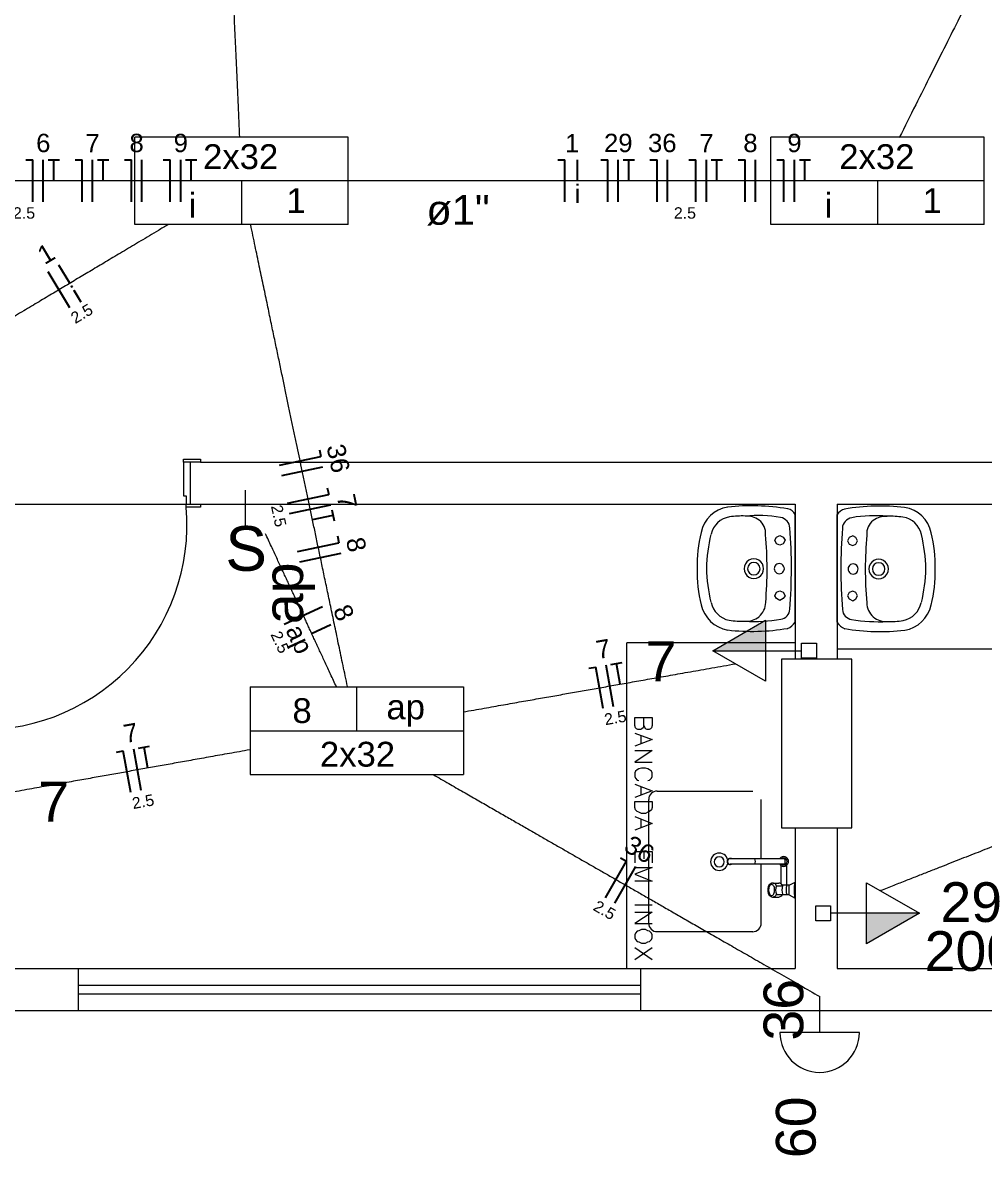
# Model space of a CAD drawing. Header units: millimetres. Extents: x -130 to 1399, y -90 to 1288.
# Drawn here: x 1143.224 to 1146.645, y 1246.756 to 1250.783 of the extents above; entities that cross this region are included whole.
import ezdxf

# ---------------------------------------------------------------- set-up
doc = ezdxf.new("R2010")
doc.units = ezdxf.units.MM
doc.header["$LTSCALE"] = 0.01
for name, color, linetype, lineweight in [('Arquitetura', 134, 'Continuous', 5), ('EL-Condutos', 3, 'Continuous', 13), ('EL-Fios', 9, 'Continuous', 25), ('EL-Textos condutos', 7, 'Continuous', 20), ('EL-Textos fios', 7, 'Continuous', 20), ('EL-Textos pontos', 5, 'Continuous', 20), ('P-SIMBOL', 5, 'Continuous', 5)]:
    doc.layers.add(name, color=color, linetype=linetype, lineweight=lineweight)
doc.styles.add('ARIAL', font='arial.ttf')

msp = doc.modelspace()

# ---------------------------------------------------------------- hatches: boundary and pattern name
at = {"layer": 'P-SIMBOL', "linetype": 'Continuous'}
for points in [[(1145.8669, 1248.5499), (1145.6794, 1248.5499), (1145.8669, 1248.6581)], [(1146.226, 1247.6166), (1146.4135, 1247.6166), (1146.226, 1247.5084)]]:
    msp.add_hatch(color=256, dxfattribs=at).paths.add_polyline_path(points)

# ---------------------------------------------------------------- linework, layer by layer
at = {"layer": 'Arquitetura'}
for p, q in [((1143.8569, 1249.2207), (1148.2619, 1249.2207)), ((1143.0264, 1249.0707), (1143.8064, 1249.0707)), ((1143.8569, 1249.0707), (1145.9714, 1249.0707)), ((1146.1214, 1249.0707), (1148.2619, 1249.0707)), ((1145.9714, 1248.8432), (1145.9714, 1249.0357)), ((1146.1214, 1248.8417), (1146.1214, 1249.0347)), ((1145.8994, 1248.9427), (1145.9059, 1248.9532)), ((1145.9059, 1248.9297), (1145.8994, 1248.9427)), ((1145.9059, 1248.9532), (1145.9169, 1248.9592)), ((1145.9169, 1248.9592), (1145.9294, 1248.9532)), ((1145.9294, 1248.9532), (1145.9359, 1248.9427)), ((1145.9359, 1248.9427), (1145.9294, 1248.9297)), ((1145.9714, 1248.7797), (1145.9714, 1248.9677)), ((1146.1214, 1248.7782), (1146.1214, 1248.9667)), ((1146.1639, 1248.9522), (1146.1579, 1248.9412)), ((1146.1579, 1248.9412), (1146.1639, 1248.9287)), ((1146.1769, 1248.9582), (1146.1639, 1248.9522)), ((1146.1874, 1248.9522), (1146.1769, 1248.9582)), ((1146.1934, 1248.9412), (1146.1874, 1248.9522)), ((1146.1874, 1248.9287), (1146.1934, 1248.9412)), ((1145.9169, 1248.9257), (1145.9059, 1248.9297)), ((1145.9294, 1248.9297), (1145.9169, 1248.9257)), ((1146.1639, 1248.9287), (1146.1769, 1248.9242)), ((1146.1769, 1248.9242), (1146.1874, 1248.9287)), ((1145.9714, 1248.6527), (1145.9714, 1248.8432)), ((1146.1214, 1248.6517), (1146.1214, 1248.8417)), ((1145.8994, 1248.7457), (1145.9059, 1248.7582)), ((1145.9059, 1248.7352), (1145.8994, 1248.7457)), ((1145.9059, 1248.7582), (1145.9169, 1248.7627)), ((1145.9169, 1248.7287), (1145.9059, 1248.7352)), ((1145.9169, 1248.7627), (1145.9294, 1248.7582)), ((1145.9294, 1248.7352), (1145.9169, 1248.7287)), ((1145.9294, 1248.7582), (1145.9359, 1248.7457)), ((1145.9359, 1248.7457), (1145.9294, 1248.7352)), ((1146.1639, 1248.7572), (1146.1579, 1248.7447)), ((1146.1579, 1248.7447), (1146.1639, 1248.7342)), ((1146.1769, 1248.7617), (1146.1639, 1248.7572)), ((1146.1639, 1248.7342), (1146.1769, 1248.7277)), ((1146.1874, 1248.7572), (1146.1769, 1248.7617)), ((1146.1769, 1248.7277), (1146.1874, 1248.7342)), ((1146.1934, 1248.7447), (1146.1874, 1248.7572)), ((1146.1874, 1248.7342), (1146.1934, 1248.7447)), ((1145.3729, 1247.4207), (1145.3729, 1248.5777)), ((1145.9714, 1248.5777), (1145.3729, 1248.5777)), ((1146.1214, 1248.5572), (1146.7214, 1248.5572)), ((1145.9229, 1248.5202), (1145.9229, 1247.9202)), ((1146.1729, 1248.5202), (1145.9229, 1248.5202)), ((1146.1729, 1247.9202), (1146.1729, 1248.5202)), ((1145.4014, 1248.2847), (1145.4014, 1248.3122)), ((1145.4014, 1248.3122), (1145.4629, 1248.3122)), ((1145.4334, 1248.2847), (1145.4334, 1248.3122)), ((1145.4629, 1248.3122), (1145.4629, 1248.2847)), ((1145.4039, 1248.2762), (1145.4014, 1248.2847)), ((1145.4014, 1248.2572), (1145.4629, 1248.2342)), ((1145.4079, 1248.2722), (1145.4039, 1248.2762)), ((1145.4124, 1248.2702), (1145.4079, 1248.2722)), ((1145.4229, 1248.2702), (1145.4124, 1248.2702)), ((1145.4269, 1248.2722), (1145.4229, 1248.2702)), ((1145.4229, 1248.2487), (1145.4229, 1248.2192)), ((1145.4314, 1248.2762), (1145.4269, 1248.2722)), ((1145.4334, 1248.2847), (1145.4314, 1248.2762)), ((1145.4379, 1248.2762), (1145.4334, 1248.2847)), ((1145.4399, 1248.2722), (1145.4379, 1248.2762)), ((1145.4459, 1248.2702), (1145.4399, 1248.2722)), ((1145.4524, 1248.2702), (1145.4459, 1248.2702)), ((1145.4569, 1248.2722), (1145.4524, 1248.2702)), ((1145.4609, 1248.2762), (1145.4569, 1248.2722)), ((1145.4629, 1248.2847), (1145.4609, 1248.2762)), ((1145.4629, 1248.2342), (1145.4014, 1248.2107)), ((1145.4014, 1248.1957), (1145.4629, 1248.1957)), ((1145.4629, 1248.1957), (1145.4014, 1248.1537)), ((1145.4014, 1248.1537), (1145.4629, 1248.1537)), ((1145.4164, 1248.1302), (1145.4099, 1248.1262)), ((1145.4249, 1248.1322), (1145.4164, 1248.1302)), ((1145.4399, 1248.1322), (1145.4249, 1248.1322)), ((1145.4484, 1248.1302), (1145.4399, 1248.1322)), ((1145.4544, 1248.1262), (1145.4484, 1248.1302)), ((1145.4039, 1248.1217), (1145.4014, 1248.1157)), ((1145.4014, 1248.1157), (1145.4014, 1248.1027)), ((1145.4014, 1248.1027), (1145.4039, 1248.0967)), ((1145.4099, 1248.1262), (1145.4039, 1248.1217)), ((1145.4039, 1248.0967), (1145.4099, 1248.0902)), ((1145.4099, 1248.0902), (1145.4164, 1248.0882)), ((1145.4484, 1248.0882), (1145.4544, 1248.0902)), ((1145.4609, 1248.1217), (1145.4544, 1248.1262)), ((1145.4544, 1248.0902), (1145.4609, 1248.0967)), ((1145.4629, 1248.1157), (1145.4609, 1248.1217)), ((1145.4609, 1248.0967), (1145.4629, 1248.1027)), ((1145.4629, 1248.1027), (1145.4629, 1248.1157)), ((1145.4014, 1248.0752), (1145.4629, 1248.0522)), ((1145.4629, 1248.0522), (1145.4014, 1248.0287)), ((1145.4229, 1248.0667), (1145.4229, 1248.0372)), ((1145.4809, 1248.0507), (1145.8214, 1248.0507)), ((1145.4014, 1248.0142), (1145.4629, 1248.0142)), ((1145.4014, 1247.9927), (1145.4014, 1248.0142)), ((1145.4509, 1247.5807), (1145.4509, 1248.0212)), ((1145.4629, 1248.0142), (1145.4629, 1247.9927)), ((1145.8509, 1247.8107), (1145.8509, 1248.0212)), ((1145.4039, 1247.9842), (1145.4014, 1247.9927)), ((1145.4099, 1247.9782), (1145.4039, 1247.9842)), ((1145.4164, 1247.9757), (1145.4099, 1247.9782)), ((1145.4249, 1247.9717), (1145.4164, 1247.9757)), ((1145.4399, 1247.9717), (1145.4249, 1247.9717)), ((1145.4484, 1247.9757), (1145.4399, 1247.9717)), ((1145.4544, 1247.9782), (1145.4484, 1247.9757)), ((1145.4609, 1247.9842), (1145.4544, 1247.9782)), ((1145.4629, 1247.9927), (1145.4609, 1247.9842)), ((1145.4014, 1247.9612), (1145.4629, 1247.9357)), ((1145.4629, 1247.9357), (1145.4014, 1247.9122)), ((1145.4229, 1247.9502), (1145.4229, 1247.9207)), ((1145.9229, 1247.9202), (1146.1729, 1247.9202)), ((1145.4014, 1247.8362), (1145.4629, 1247.8362)), ((1145.4014, 1247.8362), (1145.4014, 1247.7962)), ((1145.4334, 1247.8362), (1145.4334, 1247.8107)), ((1145.4629, 1247.8362), (1145.4629, 1247.7962)), ((1145.7459, 1247.8107), (1145.7409, 1247.8107)), ((1145.9169, 1247.8107), (1145.7459, 1247.8107)), ((1145.9344, 1247.8107), (1145.9169, 1247.8107)), ((1145.4014, 1247.7792), (1145.4629, 1247.7792)), ((1145.4629, 1247.7792), (1145.4014, 1247.7557)), ((1145.7459, 1247.7907), (1145.7409, 1247.7907)), ((1145.9169, 1247.7907), (1145.7459, 1247.7907)), ((1145.8509, 1247.5807), (1145.8509, 1247.7907)), ((1145.9344, 1247.7907), (1145.9169, 1247.7907)), ((1145.9209, 1247.7867), (1145.9209, 1247.7217)), ((1145.9409, 1247.7867), (1145.9409, 1247.7167)), ((1145.4014, 1247.7557), (1145.4629, 1247.7302)), ((1145.4629, 1247.7302), (1145.4014, 1247.7302)), ((1145.9504, 1247.7167), (1145.9714, 1247.7277)), ((1145.8919, 1247.7242), (1145.9134, 1247.7242)), ((1145.9059, 1247.7147), (1145.9269, 1247.7147)), ((1145.9409, 1247.7167), (1145.9259, 1247.7167)), ((1145.9504, 1247.7167), (1145.9409, 1247.7167)), ((1145.9504, 1247.6817), (1145.9504, 1247.7167)), ((1145.4629, 1247.6457), (1145.4014, 1247.6457)), ((1145.8919, 1247.6742), (1145.9134, 1247.6742)), ((1145.9059, 1247.6837), (1145.9269, 1247.6837)), ((1145.9504, 1247.6817), (1145.9259, 1247.6817)), ((1145.9504, 1247.6817), (1145.9714, 1247.6707)), ((1145.4014, 1247.6202), (1145.4629, 1247.6202)), ((1145.4629, 1247.6202), (1145.4014, 1247.5802)), ((1145.4014, 1247.5802), (1145.4629, 1247.5802)), ((1145.4039, 1247.5462), (1145.4014, 1247.5397)), ((1145.4014, 1247.5397), (1145.4014, 1247.5292)), ((1145.4014, 1247.5292), (1145.4039, 1247.5232)), ((1145.4099, 1247.5527), (1145.4039, 1247.5462)), ((1145.4039, 1247.5232), (1145.4099, 1247.5167)), ((1145.4164, 1247.5547), (1145.4099, 1247.5527)), ((1145.4249, 1247.5592), (1145.4164, 1247.5547)), ((1145.4399, 1247.5592), (1145.4249, 1247.5592)), ((1145.4484, 1247.5547), (1145.4399, 1247.5592)), ((1145.4544, 1247.5527), (1145.4484, 1247.5547)), ((1145.4609, 1247.5462), (1145.4544, 1247.5527)), ((1145.4544, 1247.5167), (1145.4609, 1247.5232)), ((1145.4629, 1247.5397), (1145.4609, 1247.5462)), ((1145.4609, 1247.5232), (1145.4629, 1247.5292)), ((1145.4629, 1247.5292), (1145.4629, 1247.5397)), ((1145.4809, 1247.5512), (1145.8214, 1247.5512)), ((1145.4629, 1247.4932), (1145.4014, 1247.4512)), ((1145.4629, 1247.4512), (1145.4014, 1247.4932)), ((1145.4099, 1247.5167), (1145.4164, 1247.5147)), ((1145.4164, 1247.5147), (1145.4249, 1247.5102)), ((1145.4249, 1247.5102), (1145.4399, 1247.5102)), ((1145.4399, 1247.5102), (1145.4484, 1247.5147)), ((1145.4484, 1247.5147), (1145.4544, 1247.5167)), ((1142.8714, 1247.4207), (1145.9714, 1247.4207)), ((1143.4214, 1247.4207), (1143.4214, 1247.2707)), ((1145.4214, 1247.4207), (1145.4214, 1247.2707)), ((1146.1214, 1247.4207), (1149.2214, 1247.4207)), ((1140.2719, 1247.2707), (1149.2214, 1247.2707))]:
    msp.add_line(p, q, dxfattribs=at)
at = {"layer": 'Arquitetura', "linetype": 'Continuous'}
for p, q in [((1145.9714, 1249.0707), (1145.9714, 1248.5207)), ((1146.1214, 1249.0707), (1146.1214, 1248.5207)), ((1145.9714, 1247.9207), (1145.9714, 1247.4207)), ((1146.1214, 1247.9207), (1146.1214, 1247.4207)), ((1143.4214, 1247.3607), (1145.4214, 1247.3607)), ((1143.4214, 1247.3307), (1145.4214, 1247.3307))]:
    msp.add_line(p, q, dxfattribs=at)
at = {"layer": 'Arquitetura', "color": 3}
for points in [[(1143.8569, 1249.2207), (1143.7964, 1249.2207), (1143.7964, 1249.2307), (1143.8569, 1249.2307), (1143.8569, 1249.2207)], [(1143.8569, 1249.0607), (1143.8064, 1249.0607), (1143.8064, 1249.0707), (1143.8569, 1249.0707), (1143.8569, 1249.0607)]]:
    msp.add_lwpolyline(points, close=True, dxfattribs=at)
at = {"layer": 'Arquitetura', "color": 2}
msp.add_lwpolyline([(1143.7964, 1249.1007), (1143.8064, 1249.1007), (1143.8064, 1249.0707), (1143.8219, 1249.0707), (1143.8219, 1249.2207), (1143.7964, 1249.2207), (1143.7964, 1249.1007)], close=True, dxfattribs=at)
at = {"layer": 'Arquitetura', "linetype": 'Continuous'}
for points in [[(1145.8914, 1247.7242), (1145.8879, 1247.7237), (1145.8854, 1247.7222), (1145.8824, 1247.7202), (1145.8799, 1247.7177), (1145.8774, 1247.7142), (1145.8759, 1247.7102), (1145.8749, 1247.7062), (1145.8744, 1247.7017), (1145.8744, 1247.6972), (1145.8749, 1247.6927), (1145.8759, 1247.6882), (1145.8774, 1247.6842), (1145.8799, 1247.6812), (1145.8824, 1247.6782), (1145.8854, 1247.6762), (1145.8879, 1247.6747), (1145.8914, 1247.6742)], [(1145.8879, 1247.6797), (1145.8904, 1247.6802), (1145.8924, 1247.6812), (1145.8944, 1247.6832), (1145.8959, 1247.6857), (1145.8974, 1247.6887), (1145.8984, 1247.6927), (1145.8989, 1247.6962), (1145.8989, 1247.7002), (1145.8984, 1247.7042), (1145.8979, 1247.7077), (1145.8969, 1247.7112), (1145.8954, 1247.7142), (1145.8934, 1247.7162), (1145.8914, 1247.7177), (1145.8894, 1247.7187), (1145.8874, 1247.7187), (1145.8849, 1247.7177), (1145.8829, 1247.7162), (1145.8814, 1247.7142), (1145.8799, 1247.7112), (1145.8784, 1247.7077), (1145.8779, 1247.7042), (1145.8774, 1247.7002), (1145.8774, 1247.6962), (1145.8779, 1247.6927), (1145.8789, 1247.6887), (1145.8804, 1247.6857), (1145.8819, 1247.6832), (1145.8839, 1247.6812), (1145.8864, 1247.6802), (1145.8879, 1247.6797)], [(1145.9049, 1247.7157), (1145.9029, 1247.7187), (1145.9004, 1247.7212), (1145.8979, 1247.7227), (1145.8949, 1247.7237), (1145.8919, 1247.7242)], [(1145.9209, 1247.7217), (1145.9194, 1247.7227), (1145.9179, 1247.7232), (1145.9164, 1247.7237), (1145.9149, 1247.7242), (1145.9134, 1247.7242)], [(1145.9259, 1247.7167), (1145.9249, 1247.7182), (1145.9239, 1247.7192), (1145.9229, 1247.7202), (1145.9219, 1247.7212), (1145.9209, 1247.7217)], [(1145.9269, 1247.7157), (1145.9269, 1247.7157), (1145.9264, 1247.7162), (1145.9264, 1247.7162), (1145.9264, 1247.7167), (1145.9259, 1247.7167)], [(1145.8914, 1247.6742), (1145.8944, 1247.6747), (1145.8974, 1247.6757), (1145.9004, 1247.6772), (1145.9029, 1247.6797), (1145.9049, 1247.6827)], [(1145.9134, 1247.6742), (1145.9164, 1247.6747), (1145.9189, 1247.6757), (1145.9214, 1247.6772), (1145.9239, 1247.6792), (1145.9259, 1247.6817)], [(1145.9259, 1247.6817), (1145.9264, 1247.6817), (1145.9264, 1247.6822), (1145.9264, 1247.6822), (1145.9269, 1247.6827), (1145.9269, 1247.6827)]]:
    msp.add_lwpolyline(points, dxfattribs=at)
at = {"layer": 'Arquitetura'}
for centre, radius, start, end in [((1143.0799, 1248.9982), 0.7292, 265.793, 4.9364), ((1145.7469, 1248.9507), 0.1107, 97.7196, 169.592), ((1145.8179, 1248.3122), 0.7531, 80.2791, 96.5765), ((1145.9379, 1249.0167), 0.0386, 27.8673, 78.5693), ((1146.1559, 1249.0157), 0.0386, 101.431, 152.133), ((1146.2749, 1248.3112), 0.7531, 83.4235, 99.7209), ((1146.3464, 1248.9492), 0.1107, 10.4075, 82.2804), ((1145.7499, 1248.9482), 0.0784, 98.4194, 168.384), ((1145.7834, 1248.7102), 0.3189, 87.9946, 98.1696), ((1145.8399, 1248.5807), 0.4504, 79.782, 95.7972), ((1145.7984, 1248.9507), 0.0781, 54.6525, 92.8394), ((1145.8039, 1248.9657), 0.0631, 356.773, 50.7547), ((1145.9129, 1248.9842), 0.0402, 3.114, 80.3928), ((1146.1799, 1248.9832), 0.0402, 99.6072, 176.886), ((1146.2534, 1248.5797), 0.4504, 84.2028, 100.218), ((1146.2894, 1248.9647), 0.0631, 129.245, 183.227), ((1146.2949, 1248.9497), 0.0781, 87.1606, 125.348), ((1146.3099, 1248.7092), 0.3189, 81.8304, 92.0054), ((1146.3439, 1248.9472), 0.0784, 11.6163, 81.5806), ((1144.0799, 1248.8417), 1.879, 0, 4.4144), ((1148.0134, 1248.8407), 1.879, 175.586, 180), ((1146.0969, 1248.8527), 0.4741, 165.637, 181.341), ((1146.2289, 1248.8297), 0.5725, 166.458, 178.697), ((1144.5194, 1248.8422), 1.3526, 0.0208, 5.0951), ((1147.5739, 1248.8407), 1.3526, 174.905, 179.979), ((1145.8644, 1248.8287), 0.5725, 1.3034, 13.5421), ((1145.9959, 1248.8517), 0.4741, 358.659, 14.3632), ((1145.8249, 1248.8417), 0.0349, 119.997, 179.999), ((1145.8249, 1248.8417), 0.0222, 90, 180), ((1145.8249, 1248.8417), 0.0349, 60.0032, 119.997), ((1145.8249, 1248.8417), 0.0222, 0.0097, 90), ((1145.8249, 1248.8417), 0.0349, 0, 59.9929), ((1145.9154, 1248.8422), 0.018, 120.019, 180.037), ((1145.9154, 1248.8417), 0.018, 60.0128, 119.987), ((1145.9154, 1248.8417), 0.018, 0, 60.0398), ((1146.1779, 1248.8407), 0.018, 119.96, 180), ((1146.1779, 1248.8407), 0.018, 60.0128, 119.987), ((1146.1779, 1248.8407), 0.018, 359.963, 59.9809), ((1146.2689, 1248.8407), 0.0349, 120.007, 180), ((1146.2689, 1248.8407), 0.0222, 90, 179.99), ((1146.2689, 1248.8407), 0.0349, 60.0032, 119.997), ((1146.2689, 1248.8407), 0.0222, 0, 90), ((1146.2689, 1248.8407), 0.0349, 0.0007, 60.0032), ((1146.0964, 1248.8312), 0.4735, 178.698, 194.422), ((1146.2329, 1248.8567), 0.5766, 181.352, 193.504), ((1145.8249, 1248.8417), 0.0349, 180, 239.993), ((1145.8249, 1248.8417), 0.0222, 180, 270), ((1145.8249, 1248.8417), 0.0222, 270, 0), ((1145.8249, 1248.8417), 0.0349, 299.997, 359.999), ((1144.3974, 1248.8452), 1.4748, 355.19, 359.939), ((1145.9154, 1248.8417), 0.018, 180, 240.04), ((1145.9154, 1248.8417), 0.018, 240.013, 299.987), ((1145.9154, 1248.8417), 0.018, 300.019, 0.0367), ((1144.2429, 1248.8357), 1.7156, 355.375, 0.2103), ((1147.8499, 1248.8347), 1.7156, 179.79, 184.625), ((1146.1779, 1248.8407), 0.018, 179.963, 239.981), ((1146.1779, 1248.8407), 0.018, 240.013, 299.987), ((1146.1779, 1248.8407), 0.018, 299.96, 0), ((1147.6959, 1248.8442), 1.4748, 180.061, 184.81), ((1146.2689, 1248.8407), 0.0349, 180.001, 240.003), ((1146.2689, 1248.8407), 0.0222, 180, 270), ((1146.2689, 1248.8407), 0.0222, 270, 0), ((1146.2689, 1248.8407), 0.0349, 300.007, 0), ((1145.8604, 1248.8557), 0.5766, 346.496, 358.648), ((1145.9969, 1248.8302), 0.4735, 345.578, 1.3019), ((1145.8249, 1248.8417), 0.0349, 240.003, 299.997), ((1146.2689, 1248.8407), 0.0349, 240.003, 299.997), ((1145.7524, 1248.7392), 0.1175, 192.514, 259.944), ((1145.7554, 1248.7407), 0.0847, 192.946, 257.281), ((1145.8004, 1248.7222), 0.0667, 310.344, 359.449), ((1145.9149, 1248.7002), 0.0385, 278.756, 355.613), ((1146.1784, 1248.6992), 0.0385, 184.387, 261.244), ((1146.2929, 1248.7212), 0.0667, 180.551, 229.656), ((1146.3379, 1248.7397), 0.0847, 282.719, 347.054), ((1146.3409, 1248.7382), 0.1175, 280.056, 347.486), ((1145.7839, 1248.9657), 0.311, 261.322, 271.826), ((1145.7979, 1248.7262), 0.0716, 266.602, 309.6), ((1145.8224, 1249.2677), 0.6136, 267.323, 279.242), ((1145.9269, 1248.6782), 0.0522, 290.542, 328.93), ((1146.2709, 1249.2667), 0.6136, 260.758, 272.677), ((1146.2954, 1248.7252), 0.0716, 230.4, 273.398), ((1146.3094, 1248.9647), 0.311, 268.174, 278.678), ((1145.8184, 1249.3727), 0.7539, 263.413, 279.693), ((1146.1664, 1248.6772), 0.0522, 211.07, 249.458), ((1146.2749, 1249.3717), 0.7539, 260.307, 276.587), ((1145.4799, 1248.0217), 0.0289, 88.5161, 181.484), ((1145.7019, 1247.7997), 0.0307, 90, 180), ((1145.7019, 1247.7997), 0.018, 90, 180), ((1145.7019, 1247.7997), 0.0307, 0, 90), ((1145.7019, 1247.7997), 0.018, 0, 90), ((1145.7409, 1247.8007), 0.0112, 63.7208, 296.279), ((1145.7409, 1247.8007), 0.01, 90, 270), ((1145.8074, 1247.8007), 0.0233, 334.556, 25.4445), ((1145.9309, 1247.8007), 0.0173, 125.419, 144.581), ((1145.9309, 1247.8007), 0.0173, 54.5813, 125.419), ((1145.9309, 1247.8007), 0.0126, 232.252, 127.748), ((1145.9134, 1247.8007), 0.0233, 334.556, 25.4445), ((1145.9309, 1247.8007), 0.0173, 305.419, 54.5813), ((1145.7019, 1247.7997), 0.0307, 180, 270), ((1145.7019, 1247.7997), 0.018, 180, 270), ((1145.7019, 1247.7997), 0.018, 270, 0), ((1145.7019, 1247.7997), 0.0307, 270, 0), ((1145.9309, 1247.8007), 0.0173, 215.419, 234.581), ((1145.9309, 1247.8007), 0.0173, 234.581, 305.419), ((1146.2469, 1247.6992), 0.2786, 174.375, 185.625), ((1145.9354, 1247.6992), 0.0335, 153.975, 206.025), ((1145.9034, 1247.7147), 0.002, 333.975, 32.1559), ((1145.9034, 1247.6837), 0.002, 327.844, 26.0251), ((1145.9799, 1247.6992), 0.0549, 164.314, 195.686), ((1145.9249, 1247.7147), 0.002, 344.314, 31.5675), ((1145.9249, 1247.6837), 0.002, 328.433, 15.6861), ((1146.0214, 1247.6992), 0.0816, 167.538, 192.462), ((1145.4799, 1247.5802), 0.0289, 178.516, 271.484), ((1145.8204, 1247.5817), 0.0307, 270, 0)]:
    msp.add_arc(centre, radius, start, end, dxfattribs=at)
at = {"layer": 'EL-Condutos', "linetype": 'Continuous'}
for points in [[(1147.5664, 1252.8119), (1147.5125, 1252.7046), (1147.4617, 1252.6034), (1147.4136, 1252.5076), (1147.3681, 1252.417), (1147.3249, 1252.331), (1147.2838, 1252.2492), (1147.2446, 1252.1712), (1147.2071, 1252.0964), (1147.171, 1252.0244), (1147.136, 1251.9549), (1147.1021, 1251.8873), (1147.0689, 1251.8212), (1147.0362, 1251.7561), (1147.0038, 1251.6917), (1146.9715, 1251.6273), (1146.9391, 1251.5627), (1146.9063, 1251.4973), (1146.8728, 1251.4308), (1146.8386, 1251.3625), (1146.8032, 1251.2922), (1146.7666, 1251.2193), (1146.7285, 1251.1434), (1146.6887, 1251.0641), (1146.6469, 1250.9809), (1146.6029, 1250.8933), (1146.5565, 1250.8009), (1146.5075, 1250.7033), (1146.4556, 1250.6), (1146.4006, 1250.4905), (1146.3423, 1250.3744)], [(1143.8885, 1252.7426), (1143.8931, 1252.6414), (1143.8974, 1252.5456), (1143.9015, 1252.4549), (1143.9054, 1252.3688), (1143.9091, 1252.287), (1143.9127, 1252.2089), (1143.916, 1252.1341), (1143.9193, 1252.0623), (1143.9224, 1251.9931), (1143.9255, 1251.9259), (1143.9284, 1251.8604), (1143.9313, 1251.7962), (1143.9342, 1251.7327), (1143.9371, 1251.6698), (1143.9399, 1251.6068), (1143.9428, 1251.5433), (1143.9457, 1251.479), (1143.9486, 1251.4135), (1143.9517, 1251.3463), (1143.9548, 1251.2769), (1143.9581, 1251.205), (1143.9615, 1251.1302), (1143.965, 1251.0519), (1143.9687, 1250.9699), (1143.9726, 1250.8837), (1143.9767, 1250.7928), (1143.9811, 1250.6969), (1143.9856, 1250.5954), (1143.9905, 1250.4881), (1143.9956, 1250.3744)], [(1143.6252, 1250.2206), (1143.5365, 1250.2206), (1143.4522, 1250.2206), (1143.3721, 1250.2206), (1143.2957, 1250.2206), (1143.2228, 1250.2206), (1143.153, 1250.2206), (1143.0861, 1250.2206), (1143.0217, 1250.2206), (1142.9595, 1250.2206), (1142.8992, 1250.2206), (1142.8405, 1250.2206), (1142.7831, 1250.2206), (1142.7266, 1250.2206), (1142.6707, 1250.2206), (1142.6152, 1250.2206), (1142.5596, 1250.2206), (1142.5037, 1250.2206), (1142.4472, 1250.2206), (1142.3898, 1250.2206), (1142.3311, 1250.2206), (1142.2708, 1250.2206), (1142.2086, 1250.2206), (1142.1442, 1250.2206), (1142.0773, 1250.2206), (1142.0076, 1250.2206), (1141.9346, 1250.2206), (1141.8582, 1250.2206), (1141.7781, 1250.2206), (1141.6938, 1250.2206), (1141.6051, 1250.2206)], [(1145.8851, 1250.2206), (1145.8208, 1250.2206), (1145.7595, 1250.2206), (1145.7009, 1250.2206), (1145.6448, 1250.2206), (1145.5911, 1250.2206), (1145.5394, 1250.2206), (1145.4896, 1250.2206), (1145.4414, 1250.2206), (1145.3948, 1250.2206), (1145.3494, 1250.2206), (1145.305, 1250.2206), (1145.2615, 1250.2206), (1145.2186, 1250.2206), (1145.1761, 1250.2206), (1145.1339, 1250.2206), (1145.0916, 1250.2206), (1145.0491, 1250.2206), (1145.0062, 1250.2206), (1144.9627, 1250.2206), (1144.9183, 1250.2206), (1144.8729, 1250.2206), (1144.8263, 1250.2206), (1144.7781, 1250.2206), (1144.7283, 1250.2206), (1144.6766, 1250.2206), (1144.6229, 1250.2206), (1144.5668, 1250.2206), (1144.5082, 1250.2206), (1144.4469, 1250.2206), (1144.3826, 1250.2206)], [(1143.7412, 1250.0646), (1143.7073, 1250.0443), (1143.675, 1250.0251), (1143.6442, 1250.0067), (1143.6147, 1249.9891), (1143.5864, 1249.9722), (1143.559, 1249.9558), (1143.5325, 1249.94), (1143.5068, 1249.9246), (1143.4816, 1249.9096), (1143.4568, 1249.8948), (1143.4323, 1249.8802), (1143.4079, 1249.8656), (1143.3835, 1249.851), (1143.3589, 1249.8363), (1143.3339, 1249.8215), (1143.3086, 1249.8063), (1143.2826, 1249.7908), (1143.2558, 1249.7748), (1143.2281, 1249.7583), (1143.1994, 1249.7412), (1143.1695, 1249.7233), (1143.1382, 1249.7046), (1143.1054, 1249.685), (1143.071, 1249.6645), (1143.0347, 1249.6428), (1142.9965, 1249.62), (1142.9563, 1249.596), (1142.9137, 1249.5706), (1142.8688, 1249.5438), (1142.8214, 1249.5155)], [(1144.3796, 1248.4227), (1144.3638, 1248.4979), (1144.3489, 1248.5689), (1144.3349, 1248.6359), (1144.3216, 1248.6992), (1144.309, 1248.7593), (1144.297, 1248.8163), (1144.2857, 1248.8706), (1144.2748, 1248.9225), (1144.2644, 1248.9722), (1144.2543, 1249.0201), (1144.2446, 1249.0666), (1144.2351, 1249.1118), (1144.2258, 1249.156), (1144.2166, 1249.1997), (1144.2076, 1249.2431), (1144.1985, 1249.2865), (1144.1893, 1249.3302), (1144.18, 1249.3745), (1144.1705, 1249.4197), (1144.1608, 1249.4661), (1144.1507, 1249.514), (1144.1403, 1249.5638), (1144.1294, 1249.6157), (1144.1181, 1249.6699), (1144.1061, 1249.727), (1144.0935, 1249.787), (1144.0802, 1249.8504), (1144.0662, 1249.9174), (1144.0513, 1249.9883), (1144.0355, 1250.0635)], [(1144.3404, 1248.4213), (1144.3297, 1248.4443), (1144.3196, 1248.4663), (1144.3098, 1248.4874), (1144.3004, 1248.5076), (1144.2915, 1248.527), (1144.2828, 1248.5457), (1144.2744, 1248.5637), (1144.2663, 1248.5812), (1144.2585, 1248.5982), (1144.2508, 1248.6147), (1144.2433, 1248.6309), (1144.236, 1248.6468), (1144.2287, 1248.6625), (1144.2215, 1248.6781), (1144.2143, 1248.6935), (1144.2072, 1248.709), (1144.2, 1248.7246), (1144.1927, 1248.7403), (1144.1853, 1248.7562), (1144.1778, 1248.7724), (1144.1702, 1248.7889), (1144.1623, 1248.8059), (1144.1542, 1248.8234), (1144.1458, 1248.8415), (1144.1371, 1248.8602), (1144.1281, 1248.8797), (1144.1188, 1248.8999), (1144.109, 1248.921), (1144.0988, 1248.9431), (1144.0881, 1248.9661)], [(1144.7912, 1248.3325), (1144.829, 1248.3392), (1144.8654, 1248.3456), (1144.9003, 1248.3518), (1144.934, 1248.3577), (1144.9666, 1248.3635), (1144.9982, 1248.3691), (1145.0289, 1248.3745), (1145.0588, 1248.3798), (1145.0881, 1248.385), (1145.1168, 1248.39), (1145.1452, 1248.395), (1145.1732, 1248.4), (1145.201, 1248.4049), (1145.2288, 1248.4098), (1145.2566, 1248.4147), (1145.2845, 1248.4197), (1145.3128, 1248.4247), (1145.3415, 1248.4297), (1145.3706, 1248.4349), (1145.4005, 1248.4402), (1145.431, 1248.4456), (1145.4625, 1248.4511), (1145.4949, 1248.4568), (1145.5285, 1248.4628), (1145.5632, 1248.4689), (1145.5993, 1248.4753), (1145.6369, 1248.4819), (1145.6761, 1248.4889), (1145.7169, 1248.4961), (1145.7596, 1248.5036)], [(1144.0324, 1248.1977), (1143.9955, 1248.1911), (1143.96, 1248.1848), (1143.9258, 1248.1787), (1143.8928, 1248.1728), (1143.8609, 1248.1671), (1143.83, 1248.1616), (1143.7999, 1248.1562), (1143.7706, 1248.151), (1143.7419, 1248.1458), (1143.7137, 1248.1408), (1143.6859, 1248.1358), (1143.6584, 1248.1309), (1143.6311, 1248.126), (1143.6038, 1248.1212), (1143.5764, 1248.1163), (1143.549, 1248.1114), (1143.5212, 1248.1064), (1143.493, 1248.1014), (1143.4643, 1248.0963), (1143.435, 1248.091), (1143.4049, 1248.0857), (1143.374, 1248.0801), (1143.3422, 1248.0744), (1143.3092, 1248.0686), (1143.2751, 1248.0625), (1143.2396, 1248.0561), (1143.2027, 1248.0495), (1143.1643, 1248.0427), (1143.1243, 1248.0355), (1143.0824, 1248.028)], [(1144.6848, 1248.1094), (1144.7396, 1248.0779), (1144.7915, 1248.0481), (1144.8408, 1248.0198), (1144.8876, 1247.993), (1144.9323, 1247.9673), (1144.975, 1247.9428), (1145.016, 1247.9193), (1145.0556, 1247.8966), (1145.094, 1247.8745), (1145.1315, 1247.853), (1145.1682, 1247.832), (1145.2045, 1247.8111), (1145.2406, 1247.7904), (1145.2767, 1247.7697), (1145.313, 1247.7489), (1145.3499, 1247.7277), (1145.3876, 1247.7061), (1145.4263, 1247.6839), (1145.4663, 1247.6609), (1145.5077, 1247.6371), (1145.5509, 1247.6124), (1145.5961, 1247.5864), (1145.6436, 1247.5592), (1145.6935, 1247.5305), (1145.7462, 1247.5003), (1145.8018, 1247.4684), (1145.8607, 1247.4346), (1145.923, 1247.3988), (1145.9891, 1247.3609), (1146.0591, 1247.3207)], [(1147.2929, 1248.0969), (1147.2539, 1248.0815), (1147.2165, 1248.0668), (1147.1805, 1248.0527), (1147.1459, 1248.039), (1147.1124, 1248.0259), (1147.08, 1248.0131), (1147.0485, 1248.0008), (1147.0178, 1247.9887), (1146.9877, 1247.9769), (1146.9582, 1247.9653), (1146.9291, 1247.9538), (1146.9002, 1247.9425), (1146.8715, 1247.9312), (1146.8428, 1247.9199), (1146.8139, 1247.9085), (1146.7848, 1247.8971), (1146.7552, 1247.8855), (1146.7252, 1247.8737), (1146.6945, 1247.8616), (1146.663, 1247.8492), (1146.6306, 1247.8365), (1146.5971, 1247.8233), (1146.5625, 1247.8097), (1146.5265, 1247.7955), (1146.4891, 1247.7808), (1146.4501, 1247.7655), (1146.4094, 1247.7495), (1146.3669, 1247.7328), (1146.3224, 1247.7153), (1146.2758, 1247.697)]]:
    msp.add_spline(points, degree=3, dxfattribs=at)
at = {"layer": 'EL-Fios'}
for p, q in [((1143.2354, 1250.2956), (1143.2604, 1250.2956)), ((1143.2604, 1250.1456), (1143.2604, 1250.2956)), ((1143.2979, 1250.1456), (1143.2979, 1250.2956)), ((1143.3154, 1250.2956), (1143.3554, 1250.2956)), ((1143.3354, 1250.2206), (1143.3354, 1250.2956)), ((1143.4108, 1250.2956), (1143.4358, 1250.2956)), ((1143.4358, 1250.1456), (1143.4358, 1250.2956)), ((1143.4733, 1250.1456), (1143.4733, 1250.2956)), ((1143.4908, 1250.2956), (1143.5308, 1250.2956)), ((1143.5108, 1250.2206), (1143.5108, 1250.2956)), ((1143.5862, 1250.2956), (1143.6112, 1250.2956)), ((1143.6112, 1250.1456), (1143.6112, 1250.2956)), ((1143.6487, 1250.1456), (1143.6487, 1250.2956)), ((1143.7241, 1250.2956), (1143.7491, 1250.2956)), ((1143.7491, 1250.1456), (1143.7491, 1250.2956)), ((1143.7866, 1250.1456), (1143.7866, 1250.2956)), ((1143.8041, 1250.2956), (1143.8441, 1250.2956)), ((1143.8241, 1250.2206), (1143.8241, 1250.2956)), ((1145.1276, 1250.2956), (1145.1526, 1250.2956)), ((1145.1526, 1250.1456), (1145.1526, 1250.2956)), ((1145.1975, 1250.2206), (1145.1975, 1250.2956)), ((1145.2803, 1250.2956), (1145.3053, 1250.2956)), ((1145.3053, 1250.1456), (1145.3053, 1250.2956)), ((1145.3428, 1250.1456), (1145.3428, 1250.2956)), ((1145.3602, 1250.2956), (1145.4002, 1250.2956)), ((1145.3802, 1250.2206), (1145.3802, 1250.2956)), ((1145.4556, 1250.2956), (1145.4806, 1250.2956)), ((1145.4806, 1250.1456), (1145.4806, 1250.2956)), ((1145.5181, 1250.1456), (1145.5181, 1250.2956)), ((1145.5935, 1250.2956), (1145.6185, 1250.2956)), ((1145.6185, 1250.1456), (1145.6185, 1250.2956)), ((1145.656, 1250.1456), (1145.656, 1250.2956)), ((1145.6735, 1250.2956), (1145.7135, 1250.2956)), ((1145.6935, 1250.2206), (1145.6935, 1250.2956)), ((1145.7689, 1250.2956), (1145.7939, 1250.2956)), ((1145.7939, 1250.1456), (1145.7939, 1250.2956)), ((1145.8314, 1250.1456), (1145.8314, 1250.2956)), ((1145.9068, 1250.2956), (1145.9318, 1250.2956)), ((1145.9318, 1250.1456), (1145.9318, 1250.2956)), ((1145.9693, 1250.1456), (1145.9693, 1250.2956)), ((1145.9868, 1250.2956), (1146.0268, 1250.2956)), ((1146.0068, 1250.2206), (1146.0068, 1250.2956)), ((1143.3922, 1249.8562), (1143.3537, 1249.9206)), ((1143.3921, 1249.7688), (1143.3152, 1249.8976)), ((1144.2797, 1249.2646), (1144.2848, 1249.2402)), ((1144.138, 1249.2094), (1144.2848, 1249.2402)), ((1144.1457, 1249.1727), (1144.2925, 1249.2035)), ((1144.1663, 1249.0744), (1144.3131, 1249.1052)), ((1144.308, 1249.1297), (1144.3131, 1249.1052)), ((1144.174, 1249.0377), (1144.3208, 1249.0685)), ((1144.2551, 1249.0164), (1144.3285, 1249.0318)), ((1144.3244, 1249.0514), (1144.3326, 1249.0123)), ((1144.2023, 1248.9028), (1144.3491, 1248.9336)), ((1144.344, 1248.9581), (1144.3491, 1248.9336)), ((1144.21, 1248.8661), (1144.3568, 1248.8969)), ((1144.1543, 1248.6446), (1144.2905, 1248.7077)), ((1144.2522, 1248.6117), (1144.3203, 1248.6433)), ((1145.2381, 1248.4876), (1145.2627, 1248.492)), ((1145.2888, 1248.3443), (1145.2627, 1248.492)), ((1145.3257, 1248.3508), (1145.2996, 1248.4985)), ((1145.3168, 1248.5016), (1145.3562, 1248.5085)), ((1145.3496, 1248.4312), (1145.3365, 1248.505)), ((1143.6365, 1248.2032), (1143.6759, 1248.2102)), ((1143.5578, 1248.1891), (1143.5824, 1248.1935)), ((1143.6088, 1248.0459), (1143.5824, 1248.1935)), ((1143.6457, 1248.0525), (1143.6193, 1248.2001)), ((1143.6694, 1248.1329), (1143.6562, 1248.2067)), ((1145.3506, 1247.8138), (1145.3722, 1247.8014)), ((1145.2976, 1247.6713), (1145.3722, 1247.8014)), ((1145.3301, 1247.6526), (1145.4048, 1247.7827))]:
    msp.add_line(p, q, dxfattribs=at)
at = {"layer": 'P-SIMBOL'}
for p, q in [((1143.6234, 1250.065), (1143.6234, 1250.3763)), ((1144.3819, 1250.3763), (1143.6234, 1250.3763)), ((1144.3819, 1250.065), (1144.3819, 1250.3763)), ((1145.8859, 1250.065), (1145.8859, 1250.3763)), ((1146.6444, 1250.3763), (1145.8859, 1250.3763)), ((1146.6444, 1250.065), (1146.6444, 1250.3763)), ((1144.3819, 1250.2206), (1143.6234, 1250.2206)), ((1144.0026, 1250.2206), (1144.0026, 1250.065)), ((1146.6444, 1250.2206), (1145.8859, 1250.2206)), ((1146.2651, 1250.2206), (1146.2651, 1250.065)), ((1144.3819, 1250.065), (1143.6234, 1250.065)), ((1146.6444, 1250.065), (1145.8859, 1250.065)), ((1144.0165, 1248.9922), (1144.0165, 1249.1207)), ((1145.6794, 1248.5499), (1145.8669, 1248.6581)), ((1145.8669, 1248.6581), (1145.8669, 1248.4416)), ((1145.9949, 1248.5234), (1145.9949, 1248.5764)), ((1145.9949, 1248.5764), (1146.048, 1248.5764)), ((1146.048, 1248.5764), (1146.048, 1248.5234)), ((1145.6794, 1248.5499), (1145.8669, 1248.5499)), ((1145.8669, 1248.4416), (1145.6794, 1248.5499)), ((1145.8669, 1248.5499), (1145.9949, 1248.5499)), ((1146.048, 1248.5234), (1145.9949, 1248.5234)), ((1144.0333, 1248.4213), (1144.0333, 1248.11)), ((1144.0333, 1248.4213), (1144.7918, 1248.4213)), ((1144.4125, 1248.2656), (1144.4125, 1248.4213)), ((1144.7918, 1248.4213), (1144.7918, 1248.11)), ((1144.0333, 1248.2656), (1144.7918, 1248.2656)), ((1144.0333, 1248.11), (1144.7918, 1248.11)), ((1146.226, 1247.7249), (1146.4135, 1247.6166)), ((1146.226, 1247.5084), (1146.226, 1247.7249)), ((1146.0449, 1247.5901), (1146.0449, 1247.6431)), ((1146.0449, 1247.6431), (1146.098, 1247.6431)), ((1146.098, 1247.6431), (1146.098, 1247.5901)), ((1146.226, 1247.6166), (1146.098, 1247.6166)), ((1146.4135, 1247.6166), (1146.226, 1247.6166)), ((1146.4135, 1247.6166), (1146.226, 1247.5084)), ((1146.098, 1247.5901), (1146.0449, 1247.5901)), ((1146.0591, 1247.1922), (1146.0591, 1247.3207)), ((1146.2004, 1247.1922), (1145.9179, 1247.1922))]:
    msp.add_line(p, q, dxfattribs=at)
msp.add_arc((1146.0591, 1247.1922), 0.1412, 180, 0, dxfattribs=at)

# ---------------------------------------------------------------- texts
at = {"layer": 'EL-Textos condutos', "insert": (1144.7728, 1250.0616), "char_height": 0.1059, "width": 0.38124, "attachment_point": 8, "line_spacing_factor": 0.798, "style": 'ARIAL'}
msp.add_mtext('ø1"', dxfattribs=at)
at = {"layer": 'EL-Textos fios', "attachment_point": 8, "line_spacing_factor": 0.798, "style": 'ARIAL'}
for s, insert, char_height, width in [('6', (1143.2978, 1250.3217), 0.0653, 0.078366), ('7', (1143.4733, 1250.3217), 0.0653, 0.078366), ('8', (1143.6298, 1250.3217), 0.0653, 0.078366), ('9', (1143.7868, 1250.3217), 0.0653, 0.078366), ('1', (1145.1788, 1250.3217), 0.0653, 0.078366), ('29', (1145.3428, 1250.3217), 0.06531, 0.156732), ('36', (1145.4993, 1250.3217), 0.06531, 0.156732), ('7', (1145.6563, 1250.3217), 0.0653, 0.078366), ('8', (1145.8128, 1250.3217), 0.0653, 0.078366), ('9', (1145.9693, 1250.3217), 0.0653, 0.078366), ('i', (1145.1978, 1250.1422), 0.0653, 0.078366), ('2.5', (1143.2293, 1250.0855), 0.04059, 0.146142), ('2.5', (1145.5798, 1250.0855), 0.04059, 0.146142)]:
    msp.add_mtext(s, dxfattribs=dict(at, insert=insert, char_height=char_height, width=width))
for s, insert, char_height, width, rotation in [('1', (1143.3242, 1249.9336), 0.0653, 0.078366, 30.8366), ('i', (1143.4322, 1249.7891), 0.0653, 0.078366, 30.8366), ('2.5', (1143.4454, 1249.7306), 0.04059, 0.146142, 30.8366), ('36', (1144.3143, 1249.227), 0.06531, 0.156732, 281.8437), ('7', (1144.3463, 1249.074), 0.0653, 0.078366, 281.8437), ('2.5', (1144.1149, 1249.0254), 0.04059, 0.146142, 281.8437), ('8', (1144.3783, 1248.9205), 0.0653, 0.078366, 281.8437), ('8', (1144.3363, 1248.6712), 0.0653, 0.078366, 294.8498), ('2.5', (1144.1214, 1248.5718), 0.04059, 0.146142, 294.8498), ('ap', (1144.1618, 1248.5696), 0.06531, 0.156732, 294.8498), ('7', (1145.295, 1248.5243), 0.0653, 0.078366, 10.021), ('2.5', (1145.3359, 1248.2913), 0.04059, 0.146142, 10.021), ('7', (1143.6145, 1248.2258), 0.0653, 0.078366, 10.1299), ('2.5', (1143.6564, 1247.9933), 0.04059, 0.146142, 10.1299), ('36', (1145.4015, 1247.8148), 0.06531, 0.156732, 330.1497), ('2.5', (1145.2839, 1247.6097), 0.04059, 0.146142, 330.1497)]:
    msp.add_mtext(s, dxfattribs=dict(at, insert=insert, char_height=char_height, width=width, rotation=rotation))
at = {"layer": 'EL-Textos pontos', "attachment_point": 8, "line_spacing_factor": 0.798, "style": 'ARIAL'}
for s, insert, char_height, width in [('2x32', (1143.9998, 1250.2612), 0.08825, 0.4236), ('2x32', (1146.2623, 1250.2612), 0.08825, 0.4236), ('i', (1143.8283, 1250.0892), 0.0882, 0.1059), ('1', (1144.1968, 1250.1062), 0.0882, 0.1059), ('i', (1146.0908, 1250.0892), 0.0882, 0.1059), ('1', (1146.4593, 1250.1062), 0.0882, 0.1059), ('7', (1145.4948, 1248.4417), 0.1412, 0.16944), ('8', (1144.2183, 1248.2917), 0.0882, 0.1059), ('ap', (1144.5868, 1248.2796), 0.08825, 0.2118), ('2x32', (1144.4153, 1248.1367), 0.08825, 0.4236), ('7', (1143.3348, 1247.9427), 0.1412, 0.16944), ('29', (1146.5983, 1247.5837), 0.1412, 0.33888), ('2000', (1146.6518, 1247.4097), 0.1412, 0.67776)]:
    msp.add_mtext(s, dxfattribs=dict(at, insert=insert, char_height=char_height, width=width))
at = {"layer": 'EL-Textos pontos', "char_height": 0.1412, "width": 0.33888, "attachment_point": 8, "rotation": 90.0002, "line_spacing_factor": 0.798, "style": 'ARIAL'}
for s, insert in [('ap', (1144.2643, 1248.7541)), ('36', (1146.0027, 1247.2736)), ('60', (1146.0467, 1246.8556))]:
    msp.add_mtext(s, dxfattribs=dict(at, insert=insert))
at = {"layer": 'P-SIMBOL', "insert": (1144.0933, 1248.832), "char_height": 0.1588, "width": 0.19062, "attachment_point": 9, "line_spacing_factor": 0.798, "style": 'ARIAL'}
msp.add_mtext('S', dxfattribs=at)

doc.saveas('drawing.dxf')
